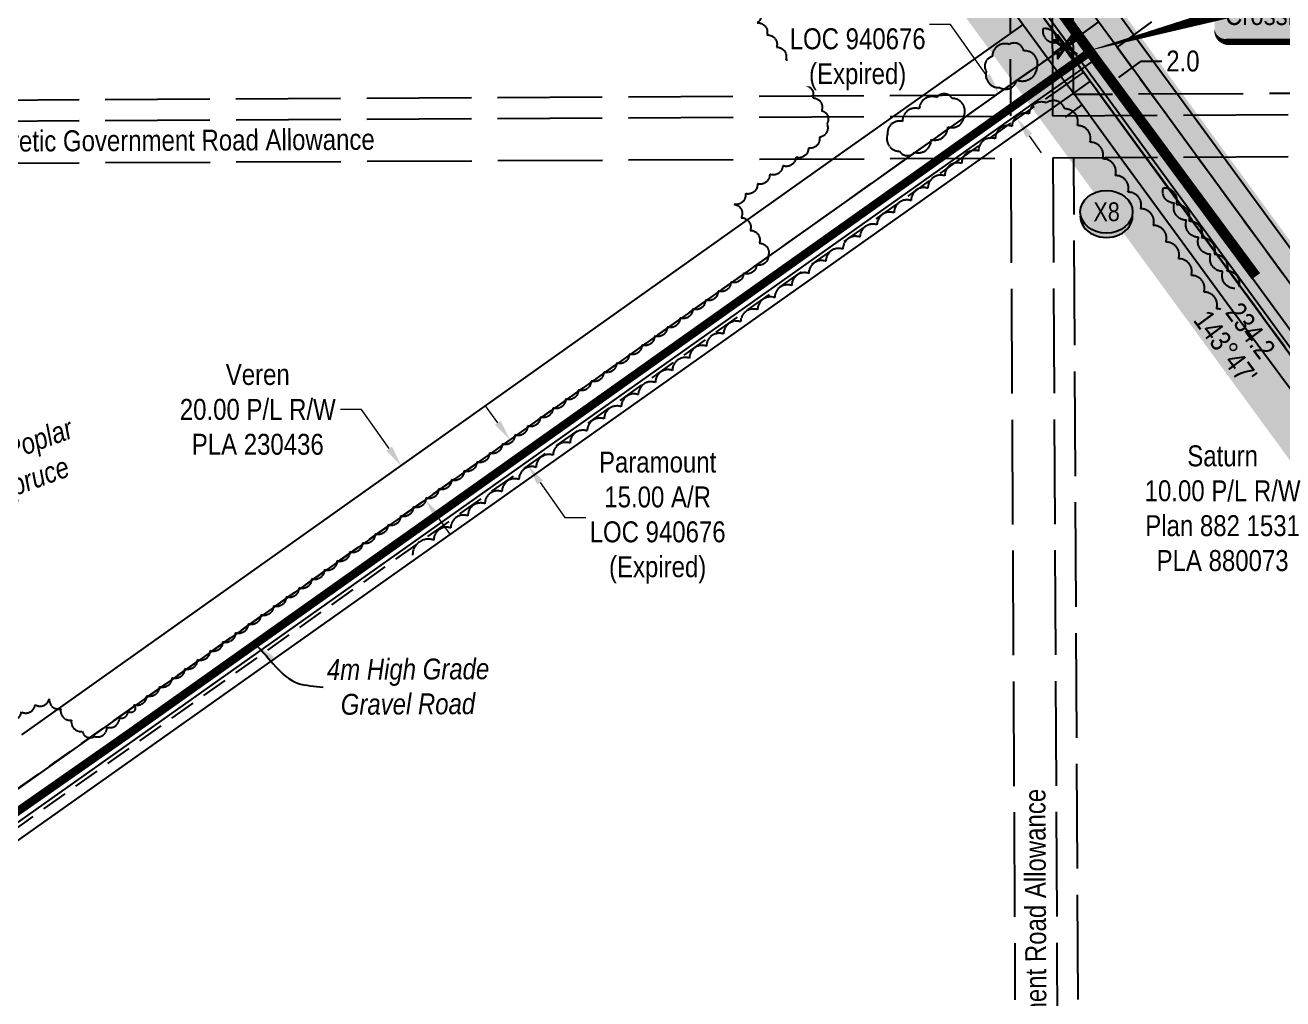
# Model space of a CAD drawing. Extents: x 518691 to 525422, y 6029591 to 6034645.
# Drawn here: x 522371 to 522972, y 6032507 to 6032972 of the extents above; entities that cross this region are included whole.
import ezdxf
from ezdxf.enums import TextEntityAlignment as Align

# ---------------------------------------------------------------- set-up
doc = ezdxf.new("R2010")
doc.units = 0
doc.header["$LTSCALE"] = 5
doc.header["$PDSIZE"] = 0.5
for name, pattern in [('0', [1, 1, 0]), ('foc-ACCESSROAD', [3.75, 2.5, -1.25]), ('foc-TRAV', [1.875, 1.25, -0.625]), ('foc-UNSURVEYED', [12.5, 10, -2.5])]:
    doc.linetypes.add(name, pattern=pattern)
for name, color, linetype, lineweight in [('AS-GENERAL', 48, 'Continuous', 18), ('C-RW-T', 13, 'Continuous', 9), ('F-AR-T', 190, 'Continuous', 9), ('F-RW-T', 190, 'Continuous', 9), ('T-TEXT', 48, 'Continuous', 18)]:
    doc.layers.add(name, color=color, linetype=linetype, lineweight=lineweight)
for name, color, linetype in [('AS-ROADS', 254, 'Continuous'), ('C-RW', 13, 'Continuous'), ('CG-NOTES', 7, 'Continuous'), ('F-AR', 190, 'foc-ACCESSROAD'), ('F-RW', 190, 'Continuous'), ('L-BD', 7, 'Continuous'), ('L-MON', 1, 'Continuous'), ('L-ROAD-T', 7, 'Continuous'), ('L-USEC', 7, 'foc-UNSURVEYED'), ('P-BUFFER-H 30m', 51, 'Continuous'), ('P-CROSSINGS', 250, 'Continuous'), ('P-PROPOSED', 10, 'Continuous'), ('P-PROPOSED-H', 21, 'Continuous'), ('P-TRAV', 4, 'foc-TRAV'), ('P-TXT', 4, 'Continuous'), ('T-BUSH', 110, '0'), ('T-BUSH-T', 110, 'Continuous')]:
    doc.layers.add(name, color=color, linetype=linetype)
doc.styles.add('80', font='ARIALN.TTF', dxfattribs={"height": 10})
doc.styles.add('80CG', font='ARIALN.TTF', dxfattribs={"height": 10})
doc.styles.add('80L', font='ARIALN.TTF', dxfattribs={"height": 10})
doc.styles.add('80LS', font='ARIALNI.TTF', dxfattribs={"height": 10})
doc.styles.add('Crossing', font='ARIALN.TTF', dxfattribs={"height": 10})
doc.dimstyles.new('Compass 5 000', dxfattribs={"dimscale": 5, "dimtxt": 9, "dimasz": 2, "dimexe": 0.2, "dimexo": 0.0625, "dimgap": 0.5, "dimtad": 0, "dimtih": 1, "dimtoh": 1, "dimzin": 0, "dimdsep": 46, "dimtxsty": '80CG', "dimcen": 0.1, "dimse1": 1, "dimse2": 1, "dimclrd": 256, "dimclrt": 256, "dimaunit": 1, "dimadec": 4, "dimazin": 0, "dimtfac": 0.06, "dimtofl": 0, "dimtmove": 0, "dimatfit": 1, "dimfxl": 0.2, "dimtolj": 1, "dimtzin": 0, "dimlwd": -1, "dimarcsym": 0})

# ---------------------------------------------------------------- blocks, each defined once
blk = doc.blocks.new('*D32')
at = {"layer": 'C-RW-T', "transparency": 16777216}
for p, q in [((522531.6, 6032788.54), (522521.6, 6032788.54)), ((522544.82, 6032769.89), (522531.6, 6032788.54)), ((522567.95, 6032737.28), (522573.73, 6032729.13))]:
    blk.add_line(p, q, dxfattribs=at)
for points in [[(522546.18, 6032770.86), (522543.46, 6032768.93), (522550.61, 6032761.74)], [(522569.31, 6032738.25), (522566.59, 6032736.32), (522562.16, 6032745.44)]]:
    blk.add_solid(points, dxfattribs=at)
at = {"layer": 'Defpoints', "color": 0, "transparency": 16777216}
for p in [(522550.61, 6032761.74), (522530.46, 6032747.45), (522542.01, 6032731.15)]:
    blk.add_point(p, dxfattribs=at)
at = {"layer": 'C-RW-T', "transparency": 16777216, "insert": (522482.06, 6032788.54), "char_height": 10, "attachment_point": 5, "style": '80CG'}
blk.add_mtext('\\A1;Veren\\P20.00 P/L R/W\\PPLA 230436', dxfattribs=at)
blk = doc.blocks.new('*D41')
at = {"layer": 'Defpoints', "color": 0, "transparency": 16777216}
for p in [(522593.22, 6032767.45), (522611.19, 6032761.83), (522601.88, 6032755.23)]:
    blk.add_point(p, dxfattribs=at)
at = {"layer": 'F-AR-T', "transparency": 16777216}
for p, q in [((522596.74, 6032782.21), (522590.95, 6032790.37)), ((522616.97, 6032753.67), (522628.83, 6032736.94)), ((522628.83, 6032736.94), (522638.83, 6032736.94))]:
    blk.add_line(p, q, dxfattribs=at)
for points in [[(522598.1, 6032783.17), (522595.38, 6032781.24), (522602.52, 6032774.05)], [(522618.33, 6032754.63), (522615.61, 6032752.71), (522611.19, 6032761.83)]]:
    blk.add_solid(points, dxfattribs=at)
at = {"layer": 'F-AR-T', "transparency": 16777216, "insert": (522673.13, 6032736.94), "char_height": 10, "attachment_point": 5, "style": '80CG'}
blk.add_mtext('\\A1;Paramount\\P15.00 A/R\\PLOC 940676\\P(Expired)', dxfattribs=at)
blk = doc.blocks.new('*D78')
at = {"layer": 'Defpoints', "color": 0, "transparency": 16777216}
for p in [(522836.22, 6032939.74), (522830.31, 6032935.55), (522838.99, 6032923.32)]:
    blk.add_point(p, dxfattribs=at)
at = {"layer": 'F-AR-T', "transparency": 16777216}
for p, q in [((522813.01, 6032972.48), (522803.01, 6032972.48)), ((522830.44, 6032947.9), (522813.01, 6032972.48)), ((522850.68, 6032919.35), (522856.46, 6032911.19))]:
    blk.add_line(p, q, dxfattribs=at)
for points in [[(522831.8, 6032948.86), (522829.08, 6032946.93), (522836.22, 6032939.74)], [(522852.04, 6032920.31), (522849.32, 6032918.39), (522844.89, 6032927.51)]]:
    blk.add_solid(points, dxfattribs=at)
at = {"layer": 'F-AR-T', "transparency": 16777216, "insert": (522768.71, 6032972.48), "char_height": 10, "attachment_point": 5, "style": '80CG', "bg_fill": 3, "box_fill_scale": 1.1, "bg_fill_color": 256, "bg_fill_true_color": 13158600, "bg_fill_transparency": 0}
blk.add_mtext('\\A1;Paramount\\P15.00 A/R\\PLOC 940676\\P(Expired)', dxfattribs=at)
blk = doc.blocks.new('*D88')
at = {"layer": 'Defpoints', "color": 0, "transparency": 16777216}
for p in [(523008.24, 6032753.25), (523079.85, 6032673.53), (523071.83, 6032667.57)]:
    blk.add_point(p, dxfattribs=at)
at = {"layer": 'F-RW-T', "transparency": 16777216}
for p, q in [((523024.29, 6032765.17), (523032.32, 6032771.13)), ((523000.21, 6032747.29), (522992.18, 6032741.33)), ((522992.18, 6032741.33), (522982.18, 6032741.33))]:
    blk.add_line(p, q, dxfattribs=at)
for points in [[(523023.3, 6032766.51), (523025.29, 6032763.83), (523016.26, 6032759.21)], [(522999.22, 6032748.63), (523001.2, 6032745.95), (523008.24, 6032753.25)]]:
    blk.add_solid(points, dxfattribs=at)
at = {"layer": 'F-RW-T', "transparency": 16777216, "insert": (522943.09, 6032741.33), "char_height": 10, "attachment_point": 5, "style": '80CG'}
blk.add_mtext('\\A1;Saturn \\P10.00 P/L R/W\\PPlan 882 1531\\PPLA 880073', dxfattribs=at)
blk = doc.blocks.new('xing2')
h = blk.add_hatch(color=50)
h.dxf.hatch_style = 1
edge = h.paths.add_edge_path()
edge.add_ellipse((0, 0), major_axis=(-12.5, 0), ratio=0.816297, start_angle=0, end_angle=360)
h = blk.add_hatch(color=250)
h.dxf.hatch_style = 1
edge = h.paths.add_edge_path()
edge.add_ellipse((0, -2.05), major_axis=(-12.5, 0), ratio=0.816297, start_angle=0, end_angle=180)
edge.add_line((12.5, -2.05), (12.5, 0))
edge.add_ellipse((0, 0), major_axis=(-12.5, 0), ratio=0.816297, start_angle=0, end_angle=180, ccw=False)
edge.add_line((-12.5, 0), (-12.5, -2.05))
at = {"color": 250}
blk.add_ellipse((0, 0), major_axis=(-12.5, 0), ratio=0.816297, dxfattribs=at)
blk.add_ellipse((0, -2.05), major_axis=(-12.5, 0), ratio=0.816297, start_param=0, end_param=3.141593, dxfattribs=at)
at = {"color": 250, "style": 'Crossing'}
blk.add_attdef('CROSSING', text='', height=9, dxfattribs=at).set_placement((0.09, 0.02), align=Align.MIDDLE_CENTER)
at = {"color": 250, "style": 'Crossing', "flags": 1}
for tag, p in [('OWNER', (0.09, -12.49)), ('DESCRIPTION', (0.09, -25.77)), ('LOCATION', (0.09, -39.3)), ('DWG_REF', (0.09, -52.84))]:
    blk.add_attdef(tag, text='', height=9, dxfattribs=at).set_placement(p, align=Align.MIDDLE_CENTER)
blk = doc.blocks.new('*U95')
h = blk.add_hatch(color=59)
edge = h.paths.add_edge_path()
edge.add_line((-21.5, -20), (21.5, -20))
edge.add_arc((21.5, -14), 6, 270, 360)
edge.add_line((27.5, -14), (27.5, 12.5))
edge.add_arc((21.5, 12.5), 6, 0, 90)
edge.add_line((21.5, 18.5), (-21.5, 18.5))
edge.add_arc((-21.5, 12.5), 6, 90, 180)
edge.add_line((-27.5, 12.5), (-27.5, -14))
edge.add_arc((-21.5, -14), 6, 180, 270)
at = {"color": 1, "flags": 128}
blk.add_lwpolyline([(-21.5, -20, 3, 3, 0), (21.5, -20, 3, 3, 0.414214), (27.5, -14, 3, 3, 0), (27.5, 12.5, 3, 0, 0.414214), (21.5, 18.5, 0, 0, 0), (-21.5, 18.5, 0, 0, 0.414214), (-27.5, 12.5, 0, 0, 0), (-27.5, -14, 0, 3, 0.414214)], format="xyseb", close=True, dxfattribs=at)
blk.add_lwpolyline([(-89.79, -24.83, 0, 7.5, 0), (0, 0, 0, 0, 0)], format="xyseb", dxfattribs=at)
at = {"color": 1, "style": '80'}
blk.add_attdef('ENTER_TEXT_001', (-35.99, -5), '', height=10, dxfattribs=at)
blk = doc.blocks.new('TEMP')
h = blk.add_hatch(color=255)
h.dxf.hatch_style = 1
h.paths.add_polyline_path([(0, 0.25), (-0.67, 1.15), (-0.67, 0.67), (-1.15, 0.67), (-0.25, 0), (-1.15, -0.67), (-0.67, -0.67), (-0.67, -1.15), (0, -0.25), (0.67, -1.15), (0.67, -0.67), (1.15, -0.67), (0.25, 0), (1.15, 0.67), (0.67, 0.67), (0.67, 1.15)])
h.paths.add_polyline_path([(0.57, 0.85), (0.57, 0.57), (0.85, 0.57), (0.08, 0), (0.85, -0.57), (0.57, -0.57), (0.57, -0.85), (0, -0.08), (-0.57, -0.85), (-0.57, -0.57), (-0.85, -0.57), (-0.08, 0), (-0.85, 0.57), (-0.57, 0.57), (-0.57, 0.85), (0, 0.08)], flags=16)
h = blk.add_hatch(color=1)
h.dxf.hatch_style = 1
h.paths.add_polyline_path([(0, 0.08), (-0.57, 0.85), (-0.57, 0.57), (-0.85, 0.57), (-0.08, 0), (-0.85, -0.57), (-0.57, -0.57), (-0.57, -0.85), (0, -0.08), (0.57, -0.85), (0.57, -0.57), (0.85, -0.57), (0.08, 0), (0.85, 0.57), (0.57, 0.57), (0.57, 0.85)])
at = {"color": 1}
for p, q in [((-0.08, 0), (0.08, 0)), ((0, 0.08), (0, -0.08))]:
    blk.add_line(p, q, dxfattribs=at)
at = {"color": 255, "flags": 128}
blk.add_lwpolyline([(-0.25, 0), (-1.15, 0.67), (-0.67, 0.67), (-0.67, 1.15), (0, 0.25), (0.67, 1.15), (0.67, 0.67), (1.15, 0.67), (0.25, 0), (1.15, -0.67), (0.67, -0.67), (0.67, -1.15), (0, -0.25), (-0.67, -1.15), (-0.67, -0.67), (-1.15, -0.67)], close=True, dxfattribs=at)
at = {"color": 1, "flags": 128}
blk.add_lwpolyline([(-0.08, 0), (-0.85, 0.57), (-0.57, 0.57), (-0.57, 0.85), (0, 0.08), (0.57, 0.85), (0.57, 0.57), (0.85, 0.57), (0.08, 0), (0.85, -0.57), (0.57, -0.57), (0.57, -0.85), (0, -0.08), (-0.57, -0.85), (-0.57, -0.57), (-0.85, -0.57)], close=True, dxfattribs=at)
blk = doc.blocks.new('*D107')
at = {"layer": 'Defpoints', "color": 0, "transparency": 16777216}
for p in [(522883.15, 6032941.01), (522884.76, 6032942.2), (522885.49, 6032941.2)]:
    blk.add_point(p, dxfattribs=at)
at = {"layer": 'P-TXT', "transparency": 16777216}
for p, q in [((522893.53, 6032947.14), (522904.11, 6032954.96)), ((522904.11, 6032954.96), (522914.11, 6032954.96)), ((522875.84, 6032934.08), (522867.79, 6032928.14))]:
    blk.add_line(p, q, dxfattribs=at)
for points in [[(522892.54, 6032948.48), (522894.52, 6032945.8), (522885.49, 6032941.2)], [(522874.85, 6032935.42), (522876.83, 6032932.74), (522883.88, 6032940.02)]]:
    blk.add_solid(points, dxfattribs=at)
at = {"layer": 'P-TXT', "transparency": 16777216, "insert": (522924.13, 6032954.96), "char_height": 10, "attachment_point": 5, "style": '80CG'}
blk.add_mtext('\\A1;2.0', dxfattribs=at)

msp = doc.modelspace()

# ---------------------------------------------------------------- hatches: boundary and pattern name
at = {"layer": 'P-BUFFER-H 30m'}
h = msp.add_hatch(color=256, dxfattribs=at)
h.dxf.hatch_style = 1
edge = h.paths.add_edge_path()
edge.add_line((522844.747, 6032942.539), (522843.567, 6032944.15))
edge.add_line((522843.567, 6032944.15), (522353.986, 6033612.885))
edge.add_line((522353.986, 6033612.885), (522281.043, 6033712.516))
edge.add_arc((522305.237, 6033730.229), 29.984, 216.106155, 216.209042, ccw=False)
edge.add_line((522281.011, 6033712.56), (522006.108, 6034089.462))
edge.add_line((522006.108, 6034089.462), (521945.102, 6034102.892))
edge.add_arc((521951.549, 6034132.176), 29.984, 217.588402, 257.584128, ccw=False)
edge.add_line((521927.789, 6034113.885), (521926.783, 6034115.192))
edge.add_line((521926.783, 6034115.192), (521355.316, 6033701.106))
edge.add_line((521355.316, 6033701.106), (521282.978, 6033648.693))
edge.add_line((521282.978, 6033648.693), (521220.863, 6033603.423))
edge.add_arc((521203.202, 6033627.655), 29.984, 180.271517, 306.08468, ccw=False)
edge.add_line((521173.218, 6033627.513), (521173.206, 6033629.979))
edge.add_arc((521203.191, 6033630.121), 29.984, 126.08468, 180.271517, ccw=False)
edge.add_line((521185.53, 6033654.353), (521246.516, 6033698.799))
edge.add_arc((521264.176, 6033674.568), 29.984, 125.92532, 126.08468, ccw=False)
edge.add_line((521246.583, 6033698.849), (521318.957, 6033751.287))
edge.add_line((521318.957, 6033751.287), (521915.582, 6034183.603))
edge.add_arc((521933.176, 6034159.322), 29.984, 37.588402, 125.927139, ccw=False)
edge.add_line((521956.936, 6034177.612), (521969.794, 6034160.909))
edge.add_line((521969.794, 6034160.909), (522031.259, 6034147.377))
edge.add_arc((522024.812, 6034118.094), 29.984, 36.106155, 77.584128, ccw=False)
edge.add_line((522049.038, 6034135.764), (522331.061, 6033749.1))
edge.add_line((522331.061, 6033749.1), (522403.987, 6033649.492))
edge.add_line((522403.987, 6033649.492), (522894.864, 6032978.987))
edge.add_line((522894.864, 6032978.987), (523031.754, 6032792.003))
edge.add_line((523031.754, 6032792.003), (523255.287, 6032490.823))
edge.add_arc((523231.209, 6032472.953), 29.984, 36.347782, 36.582397, ccw=False)
edge.add_line((523255.36, 6032490.724), (523327.669, 6032392.459))
edge.add_line((523327.669, 6032392.459), (523698.84, 6031887.466))
edge.add_line((523698.84, 6031887.466), (523760.357, 6031872.476))
edge.add_arc((523753.259, 6031843.344), 29.984, 38.307171, 76.305951, ccw=False)
edge.add_line((523776.788, 6031861.931), (524348.048, 6031138.776))
edge.add_arc((524324.519, 6031120.189), 29.984, 37.74167, 38.307171, ccw=False)
edge.add_line((524348.23, 6031138.543), (524369.315, 6031111.303))
edge.add_line((524369.315, 6031111.303), (524415.298, 6031062.576))
edge.add_arc((524393.49, 6031041.996), 29.984, 38.556384, 43.339832, ccw=False)
edge.add_line((524416.938, 6031060.685), (525097.242, 6030207.151))
edge.add_arc((525073.794, 6030188.462), 29.984, 29.646613, 38.556384, ccw=False)
edge.add_line((525099.853, 6030203.294), (525136.421, 6030139.045))
edge.add_arc((525110.362, 6030124.214), 29.984, -51.087541, 29.646613, ccw=False)
edge.add_line((525129.196, 6030100.882), (525076.58, 6030058.408))
edge.add_arc((525057.746, 6030081.739), 29.984, 218.912459, 308.912459, ccw=False)
edge.add_line((525034.415, 6030062.905), (525033.159, 6030064.461))
edge.add_arc((525056.491, 6030083.295), 29.984, 128.912459, 218.912459, ccw=False)
edge.add_line((525037.656, 6030106.626), (525069.116, 6030132.022))
edge.add_line((525069.116, 6030132.022), (525047.23, 6030170.476))
edge.add_line((525047.23, 6030170.476), (524369.312, 6031021.017))
edge.add_line((524369.312, 6031021.017), (524323.173, 6031069.91))
edge.add_arc((524344.981, 6031090.489), 29.984, 217.74167, 223.339832, ccw=False)
edge.add_line((524321.269, 6031072.136), (524299.324, 6031100.487))
edge.add_line((524299.324, 6031100.487), (523734.988, 6031814.877))
edge.add_line((523734.988, 6031814.877), (523672.863, 6031830.014))
edge.add_arc((523679.961, 6031859.146), 29.984, 216.315971, 256.305951, ccw=False)
edge.add_line((523655.801, 6031841.388), (523277.748, 6032355.745))
edge.add_line((523277.748, 6032355.745), (523205.486, 6032453.946))
edge.add_line((523205.486, 6032453.946), (522981.931, 6032755.156))
edge.add_arc((523006.009, 6032773.026), 29.984, 216.207959, 216.5824, ccw=False)
edge.add_line((522981.815, 6032755.313), (522844.747, 6032942.539))
at = {"layer": 'P-PROPOSED-H'}
h = msp.add_hatch(color=256, dxfattribs=at)
h.dxf.hatch_style = 1
h.paths.add_polyline_path([(522868.939, 6032960.253), (522867.758, 6032961.866), (522378.18, 6033630.598), (522305.237, 6033730.229), (522023.643, 6034116.304), (521951.549, 6034132.176), (521932.776, 6034156.563), (521337.723, 6033725.386), (521265.352, 6033672.95), (521203.202, 6033627.655), (521203.191, 6033630.121), (521264.176, 6033674.568), (521336.549, 6033727.006), (521933.176, 6034159.322), (521952.69, 6034133.972), (522024.812, 6034118.094), (522306.852, 6033731.409), (522379.794, 6033631.779), (522870.67, 6032961.274), (523007.618, 6032774.212), (523231.209, 6032472.953), (523303.518, 6032374.688), (523681.141, 6031860.916), (523753.259, 6031843.344), (524324.519, 6031120.189), (524346.501, 6031091.79), (524393.49, 6031041.996), (525073.794, 6030188.462), (525110.362, 6030124.214), (525057.746, 6030081.739), (525056.491, 6030083.295), (525107.784, 6030124.702), (525072.134, 6030187.338), (524391.979, 6031040.685), (524344.981, 6031090.489), (524322.945, 6031118.958), (523752.117, 6031841.565), (523679.961, 6031859.146), (523301.908, 6032373.503), (523229.6, 6032471.767), (523006.009, 6032773.026)])

# ---------------------------------------------------------------- linework, layer by layer
at = {"layer": 'AS-ROADS', "flags": 128}
for points, const_width in [([(522958.999, 6032852.197), (522882.939, 6032955.033), (522880.13, 6032958.95), (522855.037, 6032993.377), (522796.398, 6033073.685), (522743.347, 6033146.59), (522712.594, 6033188.87), (522614.392, 6033322.546), (522490.814, 6033491.993), (522384.456, 6033636.457), (522379.734, 6033642.832), (522359.255, 6033670.955), (522310.582, 6033737.795), (522284.435, 6033773.991), (522139.89, 6033972.699), (522073.127, 6034065.485)], 5), ([(522879.822, 6032959.451), (522420.821, 6032633.97), (522343.212, 6032579.71), (522301.256, 6032551.443), (522268.719, 6032526.219), (522265.656, 6032517.003), (522267.414, 6032502.124), (522283.238, 6032451.47)], 4)]:
    msp.add_lwpolyline(points, dxfattribs=dict(at, const_width=const_width))
at = {"layer": 'C-RW'}
for points in [[(522041.192, 6034143.167), (522329.459, 6033747.946), (522342.289, 6033730.414), (522841.132, 6033049.035), (522871.503, 6033007.552), (522891.878, 6032979.72), (522900.74, 6032967.615), (522921.514, 6032939.238), (522943.514, 6032909.187), (522994.456, 6032839.604), (523030.164, 6032790.831), (523190.963, 6032574.175), (523288.967, 6032646.915), (523345.554, 6032569.93), (523356.216, 6032555.425), (523357.401, 6032553.813), (523360.36, 6032549.788), (523432.681, 6032451.404), (523334.938, 6032379.24), (523534.399, 6032107.998)], [(522982.105, 6032839.542), (522931.162, 6032909.125), (522909.162, 6032939.176), (522892.664, 6032961.714), (522883.801, 6032973.82), (522871.589, 6032990.502), (522857.868, 6033009.243), (522849.007, 6033021.346), (522841.219, 6033031.984), (522840.146, 6033033.449), (522822.423, 6033057.653), (522329.939, 6033730.352)], [(522883.799, 6032973.827), (522871.719, 6032964.999), (522867.739, 6032961.892), (522859.596, 6032956.127), (522841.668, 6032943.599), (522834.909, 6032938.806), (522792.054, 6032908.428), (522792.054, 6032908.428), (522364.556, 6032605.336)], [(522369.325, 6032633.182), (522757.216, 6032908.25), (522800.051, 6032938.628), (522841.544, 6032968.055), (522847.663, 6032972.394)]]:
    msp.add_lwpolyline(points, dxfattribs=at)
at = {"layer": 'F-AR'}
msp.add_lwpolyline([(523666.027, 6033526.855), (522900.74, 6032967.615), (522892.664, 6032961.714), (522909.162, 6032939.176), (522931.162, 6032909.125), (523022.112, 6032784.896), (523191.872, 6032556.164), (523239.509, 6032491.984), (523245.694, 6032483.649), (523235.228, 6032475.922), (523229.6, 6032471.767), (523006.009, 6032773.026), (522906.46, 6032909.004), (522884.459, 6032939.055), (522882.632, 6032941.555), (522879.825, 6032945.387), (522876.727, 6032949.616), (522875.69, 6032951.033), (522871.763, 6032956.397), (522867.869, 6032961.715), (522841.725, 6032997.425), (522841.392, 6032997.88), (522832.863, 6033009.527), (522378.18, 6033630.598)], dxfattribs=at)
msp.add_lwpolyline([(522241.378, 6032499.76), (522242.002, 6032365.569), (522227.003, 6032365.577), (522226.341, 6032507.482), (522229.6, 6032509.79), (522334.449, 6032584.025), (522351.957, 6032596.428), (522792.054, 6032908.428), (522834.904, 6032938.806), (522841.668, 6032943.602), (522859.601, 6032956.088), (522867.758, 6032961.866), (522871.763, 6032956.397), (522875.579, 6032951.185), (522876.617, 6032949.767), (522868.487, 6032944.008), (522841.761, 6032925.288), (522818.167, 6032908.561), (522343.136, 6032571.805), (522271.734, 6032521.251), (522241.378, 6032499.76)], close=True, dxfattribs=at)
at = {"layer": 'F-RW'}
for points in [[(523484.832, 6032107.746), (523293.866, 6032367.565), (523230.282, 6032454.078), (523221.56, 6032465.829), (522945.06, 6032839.356), (522894.116, 6032908.942), (522872.299, 6032938.995), (522871.847, 6032939.701), (522868.599, 6032943.861), (522867.528, 6032945.259), (522859.71, 6032955.939), (522841.478, 6032980.841), (522833.661, 6032991.521), (522824.8, 6033003.624), (522782.895, 6033060.863), (522370.357, 6033624.361), (522361.481, 6033636.486), (522358.53, 6033640.517), (522355.573, 6033644.556), (522294.353, 6033728.179), (522292.898, 6033730.168), (522028.463, 6034092.735)], [(522378.18, 6033630.598), (522832.863, 6033009.527), (522841.392, 6032997.877), (522841.724, 6032997.424), (522867.869, 6032961.715), (522871.763, 6032956.398), (522875.69, 6032951.033), (522876.727, 6032949.616), (522879.825, 6032945.387), (522882.633, 6032941.558), (522884.46, 6032939.054), (522906.46, 6032909.003), (522957.403, 6032839.418), (523006.009, 6032773.026), (523229.6, 6032471.767), (523234.12, 6032465.677), (523238.29, 6032460.058), (523263.687, 6032425.505), (523269.325, 6032429.648), (523298.576, 6032451.141), (523304.494, 6032443.089), (523269.606, 6032417.451), (523301.908, 6032373.503), (523497.19, 6032107.809)], [(522297.873, 6032429.954), (522273.525, 6032515.062), (522271.734, 6032521.25), (522271.148, 6032523.273), (522815.648, 6032908.548), (522841.752, 6032927.018), (522867.528, 6032945.259), (522871.804, 6032948.283), (522875.69, 6032951.033), (522877.309, 6032952.179), (522881.4, 6032955.074), (522893.097, 6032939.097), (522915.096, 6032909.046), (522966.039, 6032839.461), (523011.59, 6032777.24)], [(523006.009, 6032773.026), (522957.403, 6032839.418), (522906.46, 6032909.003), (522884.46, 6032939.054), (522882.633, 6032941.558), (522879.825, 6032945.387), (522871.847, 6032939.701), (522841.796, 6032918.467), (522827.846, 6032908.611), (522279.24, 6032520.428), (522279.586, 6032519.307), (522304.914, 6032430.779)]]:
    msp.add_lwpolyline(points, dxfattribs=at)
at = {"layer": 'L-USEC'}
for p, q in [((522857.774, 6033733.017), (522861.81, 6032938.943)), ((522839.701, 6033330.845), (522841.694, 6032938.841)), ((522871.851, 6032938.992), (522869.859, 6033330.998)), ((522861.81, 6032938.943), (522861.861, 6032928.9)), ((523265.442, 6032940.969), (522871.851, 6032938.992)), ((522034.141, 6032934.785), (522841.694, 6032938.841)), ((522841.694, 6032938.841), (522841.745, 6032928.799)), ((522034.187, 6032924.742), (522841.744, 6032928.799)), ((522861.859, 6032928.899), (523265.497, 6032930.927)), ((522861.962, 6032908.783), (523265.599, 6032910.81)), ((522874.047, 6032506.769), (522872.005, 6032908.833)), ((522034.288, 6032904.626), (522841.847, 6032908.682)), ((522841.845, 6032908.682), (522843.889, 6032506.617)), ((522861.962, 6032908.783), (522866.046, 6032104.653))]:
    msp.add_line(p, q, dxfattribs=at)
at = {"layer": 'P-PROPOSED'}
for points in [[(522024.812, 6034118.094), (522306.852, 6033731.409), (522379.794, 6033631.779), (522870.67, 6032961.274), (523007.618, 6032774.212), (523231.209, 6032472.953), (523303.518, 6032374.688), (523681.141, 6031860.916)], [(523679.961, 6031859.146), (523301.908, 6032373.503), (523229.6, 6032471.767), (523006.009, 6032773.026), (522868.939, 6032960.253), (522868.939, 6032960.253), (522867.758, 6032961.866), (522378.18, 6033630.598), (522305.237, 6033730.229), (522023.643, 6034116.304)]]:
    msp.add_lwpolyline(points, dxfattribs=at)
at = {"layer": 'P-TRAV'}
msp.add_line((522868.939, 6032960.253), (522867.758, 6032961.866), dxfattribs=at)
at = {"layer": 'T-BUSH', "flags": 128}
for points in [[(522785.51, 6033045.777, -0.5205671), (522789.897, 6033039.771, -0.5205671), (522794.284, 6033033.764, -0.5205671), (522795.071, 6033028.952, -0.5205671), (522788.198, 6033026.24, -0.5205671), (522781.922, 6033022.247, -0.5205671), (522775.647, 6033018.254, -0.5205671), (522769.454, 6033014.135, -0.5205671), (522763.316, 6033009.934, -0.5205671), (522757.177, 6033005.732, -0.5205671), (522751.039, 6033001.531, -0.5205671), (522744.901, 6032997.33, -0.5205671), (522738.762, 6032993.129, -0.5205671), (522732.787, 6032988.706, -0.5205671), (522726.958, 6032984.085, -0.5205671), (522721.13, 6032979.463, -0.5205671), (522720.72, 6032973.303, -0.5205671), (522725.361, 6032967.49, -0.5205671), (522730.001, 6032961.676, -0.5205671), (522734.34, 6032955.635, -0.5205671), (522738.656, 6032949.577, -0.5205671), (522742.973, 6032943.52, -0.5205671), (522747.258, 6032937.439, -0.5205671), (522751.506, 6032931.333, -0.5205671), (522753.952, 6032924.987, -0.5205671), (522750.43, 6032918.63, -0.5205671), (522745.157, 6032913.384, -0.5205671), (522739.137, 6032909.061, -0.5205671), (522732.901, 6032905.007, -0.5205671), (522726.664, 6032900.952, -0.5205671), (522720.803, 6032896.385, -0.5205671), (522715.054, 6032891.664, -0.5205671), (522709.767, 6032886.576, -0.5205671), (522713.041, 6032880.166, -0.5205671), (522717.375, 6032874.12, -0.5205671), (522721.687, 6032868.059, -0.5205671), (522725.956, 6032861.968, -0.5205671), (522720.426, 6032857.746, -0.5205671), (522714.214, 6032853.653, -0.5205671), (522708.079, 6032849.449, -0.5205671), (522702.008, 6032845.151, -0.5205671), (522695.938, 6032840.852, -0.5205671), (522689.867, 6032836.553, -0.5205671), (522683.796, 6032832.255, -0.5205671), (522677.726, 6032827.956, -0.5205671), (522671.655, 6032823.657, -0.5205671), (522665.585, 6032819.359, -0.5205671), (522659.514, 6032815.06, -0.5205671), (522653.444, 6032810.761, -0.5205671), (522647.373, 6032806.463, -0.5205671), (522641.303, 6032802.164, -0.5205671), (522635.232, 6032797.865, -0.5205671), (522629.161, 6032793.567, -0.5205671), (522623.091, 6032789.268, -0.5205671), (522617.02, 6032784.969, -0.5205671), (522610.95, 6032780.671, -0.5205671), (522604.879, 6032776.372, -0.5205671), (522598.809, 6032772.073, -0.5205671), (522592.738, 6032767.775, -0.5205671), (522586.668, 6032763.476, -0.5205671), (522580.597, 6032759.177, -0.5205671), (522574.527, 6032754.879, -0.5205671), (522568.456, 6032750.58, -0.5205671), (522562.385, 6032746.281, -0.5205671), (522556.315, 6032741.983, -0.5205671), (522550.244, 6032737.684, -0.5205671), (522544.174, 6032733.385, -0.5205671), (522538.103, 6032729.087, -0.5205671), (522532.033, 6032724.788, -0.5205671), (522525.962, 6032720.489, -0.5205671), (522519.892, 6032716.191, -0.5205671), (522513.821, 6032711.892, -0.5205671), (522507.75, 6032707.593, -0.5205671), (522501.68, 6032703.295, -0.5205671), (522495.609, 6032698.996, -0.5205671), (522489.539, 6032694.697, -0.5205671), (522483.468, 6032690.399, -0.5205671), (522477.398, 6032686.1, -0.5205671), (522471.327, 6032681.801, -0.5205671), (522465.257, 6032677.503, -0.5205671), (522459.186, 6032673.204, -0.5205671), (522453.115, 6032668.905, -0.5205671), (522447.045, 6032664.607, -0.5205671), (522440.974, 6032660.308, -0.5205671), (522434.904, 6032656.009, -0.5205671), (522428.833, 6032651.711, -0.5205671), (522422.763, 6032647.412, -1.0301562), (522420.011, 6032644.339, -0.4905066)], [(522942.213, 6032836.396, 0.0832924), (522940.211, 6032836.655, 0.5205671), (522934.167, 6032844.615, 0.5205671), (522928.118, 6032852.572, 0.5205671), (522922.069, 6032860.529, 0.5205671), (522916.02, 6032868.485, 0.5205671), (522909.972, 6032876.442, 0.5205671), (522903.923, 6032884.399, 0.5205671), (522897.874, 6032892.355, 0.5205671), (522891.825, 6032900.312, 0.5205671), (522885.777, 6032908.269, 0.5205671), (522879.728, 6032916.226, 0.5205671), (522873.679, 6032924.182, 0.5205671), (522867.63, 6032932.139, 0.5205671), (522858.846, 6032935.016, 0.5205671), (522850.595, 6032929.775, 0.5205671), (522842.542, 6032923.855, 0.5205671), (522834.489, 6032917.935, 0.5205671), (522826.436, 6032912.015, 0.5205671), (522818.383, 6032906.095, 0.5205671), (522810.331, 6032900.175, 0.5205671), (522802.278, 6032894.255, 0.5205671), (522794.225, 6032888.335, 0.5205671), (522786.086, 6032882.533, 0.5205671), (522777.94, 6032876.742, 0.5205671), (522769.794, 6032870.951, 0.5205671), (522761.648, 6032865.16, 0.5205671), (522753.501, 6032859.369, 0.5205671), (522745.355, 6032853.578, 0.5205671), (522737.209, 6032847.788, 0.5205671), (522729.063, 6032841.997, 0.5205671), (522720.916, 6032836.206, 0.5205671), (522712.77, 6032830.415, 0.5205671), (522704.624, 6032824.624, 0.5205671), (522696.478, 6032818.833, 0.5205671), (522688.331, 6032813.042, 0.5205671), (522680.185, 6032807.251, 0.5205671), (522672.039, 6032801.46, 0.5205671), (522663.892, 6032795.669, 0.5205671), (522655.746, 6032789.878, 0.5205671), (522647.6, 6032784.087, 0.5205671), (522639.454, 6032778.296, 0.5205671), (522631.307, 6032772.505, 0.5205671), (522623.161, 6032766.714, 0.5205671), (522615.015, 6032760.923, 0.5205671), (522606.869, 6032755.132, 0.5205671), (522598.722, 6032749.342, 0.5205671), (522590.576, 6032743.551, 0.5205671), (522582.43, 6032737.76, 0.5205671), (522574.284, 6032731.969, 0.5205671), (522566.137, 6032726.178, 0.5205671), (522556.026, 6032718.99)], [(522948.993, 6032846.369, -0.5205671), (522943.208, 6032854.519, -0.5205671), (522937.422, 6032862.669, -0.5205671), (522931.637, 6032870.819, -0.5205671), (522925.852, 6032878.97, -0.5205671), (522920.066, 6032887.12, -0.5205671), (522914.83, 6032894.523, -0.5205671), (522920.884, 6032886.57, -0.5205671), (522926.938, 6032878.617, -0.5205671), (522932.992, 6032870.665, -0.5205671), (522939.045, 6032862.712, -0.5205671), (522945.099, 6032854.759, -0.5205671), (522950.78, 6032847.296, -0.5205671)], [(522258.025, 6032518.183, 0.6311745), (522254.412, 6032522.348, 0.5205671), (522248.45, 6032517.901, 0.5205671), (522242.488, 6032513.453, 0.5205671), (522236.526, 6032509.006, 0.5205671), (522230.069, 6032507.259, 0.5205671), (522225.479, 6032513.109, 0.5205671), (522220.917, 6032518.985, 0.5205671), (522216.356, 6032524.86, 0.5205671), (522211.794, 6032530.736, 0.5205671), (522207.233, 6032536.612, 0.5205671), (522202.702, 6032542.51, 0.5205671), (522198.445, 6032548.61, 0.5205671), (522194.188, 6032554.71, 0.5205671), (522189.931, 6032560.81, 0.5205671), (522185.675, 6032566.91, 0.5205671), (522181.418, 6032573.01, 0.5205671), (522177.161, 6032579.11, 0.5205671), (522172.879, 6032585.192, 0.5205671), (522168.484, 6032591.193, 0.5205671), (522164.088, 6032597.194, 0.5205671), (522159.693, 6032603.195, 0.5205671), (522155.298, 6032609.195, 0.5205671), (522150.902, 6032615.196, 0.5205671), (522146.522, 6032621.208, 0.5205671), (522142.175, 6032627.244, 0.5205671), (522137.827, 6032633.28, 0.5205671), (522133.479, 6032639.315, 0.5205671), (522129.132, 6032645.351, 0.5205671), (522124.784, 6032651.386, 0.5205671), (522120.437, 6032657.422, 0.5205671), (522116.164, 6032663.51, 0.5205671), (522111.979, 6032669.659, 0.5205671), (522107.794, 6032675.809, 0.5205671), (522104.016, 6032682.138, 0.5205671), (522108.684, 6032687.562, 0.5205671), (522114.417, 6032692.302, 0.5205671), (522120.149, 6032697.042, 0.5205671), (522126.015, 6032701.603, 0.5205671), (522132.211, 6032705.718, 0.5205671), (522136.46, 6032711.259, 0.5205671), (522138.51, 6032718.41, 0.5205671), (522143.717, 6032722.526, 0.5205671), (522151.063, 6032723.694, 0.5205671), (522158.409, 6032724.862, 0.5205671), (522164.8, 6032728.434, 0.5205671), (522170.943, 6032732.629, 0.5205671), (522177.085, 6032736.823, 0.5205671), (522183.228, 6032741.018, 0.5205671), (522189.302, 6032745.31, 0.5205671), (522195.324, 6032749.677, 0.5205671), (522201.346, 6032754.044, 0.5205671), (522207.367, 6032758.411, 0.5205671), (522213.389, 6032762.778, 0.5205671), (522219.411, 6032767.145, 0.5205671), (522225.432, 6032771.512, 0.5205671), (522231.442, 6032769.745, 0.5205671), (522235.992, 6032763.86, 0.5205671), (522240.418, 6032757.887, 0.5205671), (522244.511, 6032751.676, 0.5205671), (522248.603, 6032745.464, 0.5205671), (522252.813, 6032739.334, 0.5205671), (522257.146, 6032733.288, 0.5205671), (522261.48, 6032727.242, 0.5205671), (522265.9, 6032721.261, 0.5205671), (522270.407, 6032715.343, 0.5205671), (522274.914, 6032709.426, 0.5205671), (522279.421, 6032703.508, 0.5205671), (522283.928, 6032697.59, 0.5205671), (522288.435, 6032691.673, 0.5205671), (522292.623, 6032685.526, 0.5205671), (522296.807, 6032679.375, 0.5205671), (522300.99, 6032673.224, 0.5205671), (522305.173, 6032667.074, 0.5205671), (522309.356, 6032660.923, 0.5205671), (522313.559, 6032654.786, 0.5205671), (522317.861, 6032648.718, 0.5205671), (522322.164, 6032642.65, 0.5205671), (522326.466, 6032636.582, 0.5205671), (522330.769, 6032630.515, 0.5205671), (522336.144, 6032626.835, 0.5205671), (522342.738, 6032630.278, 0.5205671), (522349.331, 6032633.722, 0.5205671), (522355.924, 6032637.166, 0.5205671), (522362.517, 6032640.609, 0.5205671), (522369.111, 6032644.053, 0.5205671), (522375.704, 6032647.497, 0.5205671), (522382.449, 6032650.408, 0.5205671), (522387.933, 6032645.572, 0.5205671), (522393.03, 6032640.154, 0.5205671), (522398.196, 6032634.808, 0.5205671), (522404.031, 6032632.39, 0.5205671), (522410.025, 6032636.786, 0.5205671), (522415.958, 6032641.273, 0.5205671), (522420.011, 6032644.339, 0.5205671)]]:
    msp.add_lwpolyline(points, format="xyb", dxfattribs=at)
for points in [[(522863.795, 6032963.88, 0.5205671), (522857.223, 6032970.41, 0.5205671)], [(522854.506, 6032952.176, 0.5205671), (522848.091, 6032959.84, 0.5205671), (522841.118, 6032962.983, 0.5205671), (522833.032, 6032957.107, 0.5205671), (522830.17, 6032950.093, 0.5205671), (522836.519, 6032942.376, 0.5205671), (522844.697, 6032946.02, 0.5205671)], [(522819.581, 6032928.96, 0.5205671), (522813.885, 6032937.163, 0.5205671), (522806.504, 6032937.624, 0.5205671), (522798.121, 6032932.182, 0.5205671), (522790.134, 6032926.174, 0.5205671), (522782.97, 6032920.027, 0.5205671), (522788.771, 6032911.888, 0.5205671), (522795.865, 6032911.48, 0.5205671), (522803.8, 6032917.556, 0.5205671), (522811.751, 6032923.612, 0.5205671)]]:
    msp.add_lwpolyline(points, format="xyb", close=True, dxfattribs=at)

# ---------------------------------------------------------------- block references
at = {"layer": 'CG-NOTES'}
ref = msp.add_blockref('*U95', (522966.723, 6032984.186), dxfattribs=dict(at, xscale=0.9994769999999975, yscale=0.9994769999999975, zscale=0.9994769999999975))
ref.add_attrib('ENTER_TEXT_001', 'Road', (522953.019, 6032989.075), dxfattribs={"layer": '0', "color": 1, "height": 9.9948, "style": '80'})
ref.add_attrib('ENTER_TEXT_002', 'Crossing', (522944.259, 6032972.24), dxfattribs={"layer": '0', "color": 1, "height": 9.9948, "style": '80'})
at = {"layer": 'L-MON', "xscale": 4.997399999999995, "yscale": 4.997399999999995, "zscale": 4.997399999999995}
msp.add_blockref('TEMP', (522867.758, 6032961.866), dxfattribs=at)
at = {"layer": 'P-CROSSINGS', "color": 5, "xscale": 0.9994743700000347, "yscale": 0.9994743700000347, "zscale": 0.9994743700000347}
msp.add_blockref('xing2', (522887.578, 6032882.986), dxfattribs=at).add_auto_attribs({'CROSSING': 'X8'})

# ---------------------------------------------------------------- texts
at = {"layer": 'L-BD', "style": '80L'}
msp.add_text("143°47'", height=9.9948, rotation=306.4404, dxfattribs=at).set_placement((522944.475, 6032818.194), align=Align.MIDDLE)
at = {"layer": 'L-BD', "insert": (522960.487, 6032829.254), "char_height": 9.9948, "width": 25.23124, "attachment_point": 2, "rotation": 306.4404, "style": '80L', "bg_fill": 1, "box_fill_scale": 1.15, "bg_fill_color": 51, "bg_fill_transparency": 0}
msp.add_mtext('234.2', dxfattribs=at)
at = {"layer": 'L-ROAD-T', "style": '80L'}
for rotation, p in [(0.287731, (522437.988, 6032917.139)), (90.250368, (522853.842, 6032507.363))]:
    msp.add_text('Theoretic Government Road Allowance', height=10, rotation=rotation, dxfattribs=at).set_placement(p, align=Align.MIDDLE_CENTER)
at = {"layer": 'T-BUSH-T', "insert": (522330.49, 6032762.648), "char_height": 9.99999, "attachment_point": 1, "rotation": 20, "style": '80L'}
msp.add_mtext_dynamic_manual_height_columns('\\pi0.41936;{\\fArial Narrow|b0|i1|c0|p34;50cm Poplar\\P\\pi9.7065;& Spruce}', width=65.34752, gutter_width=50.026, heights=[0], dxfattribs=at)

# ---------------------------------------------------------------- dimensions: what is measured, and where the dimension line sits
at = {"layer": 'C-RW-T'}
dim = msp.add_linear_dim(base=(522550.607, 6032761.736), p1=(522542.011, 6032731.15), p2=(522530.455, 6032747.445), angle=125.342005, text='Veren\\P20.00 P/L R/W\\PPLA 230436', dimstyle='Compass 5 000', dxfattribs=at)
dim.commit()
dim.dimension.update_dxf_attribs({"geometry": '*D32', "text_midpoint": (522482.057, 6032788.544), "dimtype": 161})
at = {"layer": 'F-AR-T'}
dim = msp.add_linear_dim(base=(522611.186, 6032761.829), p1=(522593.215, 6032767.453), p2=(522601.879, 6032755.232), angle=305.333325, text='Paramount\\P15.00 A/R\\PLOC 940676\\P(Expired)', dimstyle='Compass 5 000', dxfattribs=at)
dim.commit()
dim.dimension.update_dxf_attribs({"geometry": '*D41', "text_midpoint": (522673.129, 6032736.943), "dimtype": 161})
at = {"layer": 'F-RW-T'}
dim = msp.add_linear_dim(base=(523008.239, 6032753.251), p1=(523079.852, 6032673.531), p2=(523071.827, 6032667.575), angle=216.582379, text='Saturn \\P10.00 P/L R/W\\PPlan 882 1531\\PPLA 880073', dimstyle='Compass 5 000', dxfattribs=at)
dim.commit()
dim.dimension.update_dxf_attribs({"geometry": '*D88', "text_midpoint": (522943.093, 6032741.331), "dimtype": 161})
at = {"layer": 'P-TXT', "color": 6}
dim = msp.add_linear_dim(base=(522885.488, 6032941.204), p1=(522883.148, 6032941.008), p2=(522884.756, 6032942.196), angle=36.439323, text='2.0', dimstyle='Compass 5 000', dxfattribs=at)
dim.commit()
dim.dimension.update_dxf_attribs({"geometry": '*D107', "text_midpoint": (522924.134, 6032954.956), "dimtype": 161})

# ---------------------------------------------------------------- leaders
at = {"layer": 'AS-GENERAL', "path_type": 1}
msp.add_leader([(522481.28, 6032675.939), (522501.111, 6032657.819), (522513.293, 6032655.837)], dimstyle='Compass 5 000', override={"dimgap": 0.5, "dimtad": 0}, dxfattribs=at)

# ---------------------------------------------------------------- next in the draw order: texts
at = {"layer": 'T-TEXT', "insert": (522514.744, 6032669.323), "char_height": 9.98954, "attachment_point": 1, "rotation": 0.285255, "style": '80LS', "bg_fill": 3, "box_fill_scale": 1.1, "bg_fill_color": 256, "bg_fill_transparency": 0}
msp.add_mtext_dynamic_manual_height_columns('\\pi0.31229;4m High Grade \\P\\pi6.8607;Gravel Road', width=77.41322, gutter_width=50, heights=[0], dxfattribs=at)

# ---------------------------------------------------------------- next in the draw order: dimensions: what is measured, and where the dimension line sits
at = {"layer": 'F-AR-T'}
dim = msp.add_linear_dim(base=(522836.221, 6032939.74), p1=(522838.985, 6032923.319), p2=(522830.313, 6032935.552), angle=125.334835, text='Paramount\\P15.00 A/R\\PLOC 940676\\P(Expired)', dimstyle='Compass 5 000', override={"dimtfill": 1}, dxfattribs=at)
dim.commit()
dim.dimension.update_dxf_attribs({"geometry": '*D78', "text_midpoint": (522768.713, 6032972.476), "dimtype": 161})

doc.saveas('drawing.dxf')
